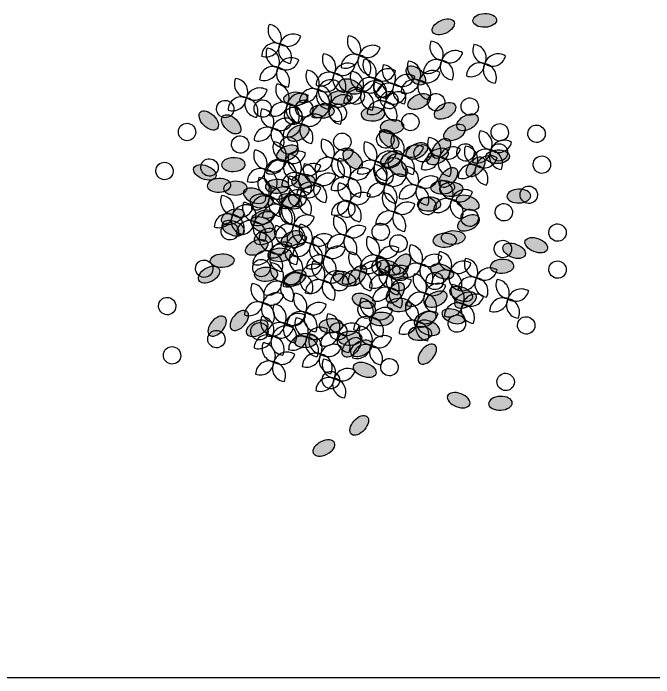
# Model space of a CAD drawing. Header units: millimetres. Extents: x 11966 to 133335, y 1756 to 88592.
# Drawn here: x 30390 to 40487, y 58675 to 69153 of the extents above; entities that cross this region are included whole.
import ezdxf

# ---------------------------------------------------------------- set-up
doc = ezdxf.new("R2010")
doc.units = ezdxf.units.MM
doc.layers.add('www.cad-blocks.net', color=7, linetype='Continuous')

# ---------------------------------------------------------------- blocks, each defined once
blk = doc.blocks.new('A$C77972600')
h = blk.add_hatch(color=10)
edge = h.paths.add_edge_path()
edge.add_ellipse((3.07, 5.828), major_axis=(-0.173, 0.07), ratio=0.578492, start_angle=0, end_angle=360)
edge = h.paths.add_edge_path()
edge.add_ellipse((4.099, 6.003), major_axis=(-0.132, 0.132), ratio=0.578492, start_angle=0, end_angle=360)
edge = h.paths.add_edge_path()
edge.add_ellipse((4.532, 6.768), major_axis=(-0.169, -0.08), ratio=0.578492, start_angle=0, end_angle=360)
edge = h.paths.add_edge_path()
edge.add_ellipse((5.185, 6.87), major_axis=(-0.187, -0.007), ratio=0.578492, start_angle=0, end_angle=360)
edge = h.paths.add_edge_path()
edge.add_ellipse((4.688, 3.446), major_axis=(-0.187, -0.007), ratio=0.578492, start_angle=0, end_angle=360)
edge = h.paths.add_edge_path()
edge.add_ellipse((4.522, 4.237), major_axis=(-0.187, -0.007), ratio=0.578492, start_angle=0, end_angle=360)
edge = h.paths.add_edge_path()
edge.add_ellipse((4.917, 3.995), major_axis=(-0.173, 0.07), ratio=0.578492, start_angle=0, end_angle=360)
edge = h.paths.add_edge_path()
edge.add_ellipse((3.676, 4.999), major_axis=(-0.132, 0.132), ratio=0.578492, start_angle=0, end_angle=360)
edge = h.paths.add_edge_path()
edge.add_ellipse((3.103, 4.678), major_axis=(-0.132, 0.132), ratio=0.578492, start_angle=0, end_angle=360)
edge = h.paths.add_edge_path()
edge.add_ellipse((3.813, 4.558), major_axis=(-0.132, 0.132), ratio=0.578492, start_angle=0, end_angle=360)
edge = h.paths.add_edge_path()
edge.add_ellipse((2.204, 5.633), major_axis=(-0.187, -0.007), ratio=0.578492, start_angle=0, end_angle=360)
edge = h.paths.add_edge_path()
edge.add_ellipse((2.907, 5.654), major_axis=(-0.187, -0.007), ratio=0.578492, start_angle=0, end_angle=360)
edge = h.paths.add_edge_path()
edge.add_ellipse((2.622, 5.434), major_axis=(-0.187, -0.007), ratio=0.578492, start_angle=0, end_angle=360)
edge = h.paths.add_edge_path()
edge.add_ellipse((2.12, 4.017), major_axis=(-0.173, 0.07), ratio=0.578492, start_angle=0, end_angle=360)
edge = h.paths.add_edge_path()
edge.add_ellipse((4.149, 5.591), major_axis=(-0.169, -0.08), ratio=0.578492, start_angle=0, end_angle=360)
edge = h.paths.add_edge_path()
edge.add_ellipse((1.957, 3.173), major_axis=(-0.187, -0.007), ratio=0.578492, start_angle=0, end_angle=360)
edge = h.paths.add_edge_path()
edge.add_ellipse((1.589, 3.291), major_axis=(-0.169, -0.08), ratio=0.578492, start_angle=0, end_angle=360)
edge = h.paths.add_edge_path()
edge.add_ellipse((1.045, 3.081), major_axis=(-0.187, -0.007), ratio=0.578492, start_angle=0, end_angle=360)
edge = h.paths.add_edge_path()
edge.add_ellipse((1.21, 3.774), major_axis=(-0.169, -0.08), ratio=0.578492, start_angle=0, end_angle=360)
edge = h.paths.add_edge_path()
edge.add_ellipse((1.672, 3.755), major_axis=(-0.169, -0.08), ratio=0.578492, start_angle=0, end_angle=360)
edge = h.paths.add_edge_path()
edge.add_ellipse((0.772, 4.473), major_axis=(-0.173, 0.07), ratio=0.578492, start_angle=0, end_angle=360)
edge = h.paths.add_edge_path()
edge.add_ellipse((0.833, 5.292), major_axis=(-0.132, 0.132), ratio=0.578492, start_angle=0, end_angle=360)
edge = h.paths.add_edge_path()
edge.add_ellipse((1.188, 5.231), major_axis=(-0.132, 0.132), ratio=0.578492, start_angle=0, end_angle=360)
edge = h.paths.add_edge_path()
edge.add_ellipse((5.388, 4.72), major_axis=(-0.187, -0.007), ratio=0.578492, start_angle=0, end_angle=360)
edge = h.paths.add_edge_path()
edge.add_ellipse((3.555, 2.162), major_axis=(-0.187, -0.007), ratio=0.578492, start_angle=0, end_angle=360)
edge = h.paths.add_edge_path()
edge.add_ellipse((3.84, 2.382), major_axis=(-0.187, -0.007), ratio=0.578492, start_angle=0, end_angle=360)
edge = h.paths.add_edge_path()
edge.add_ellipse((4.692, 2.204), major_axis=(-0.173, 0.07), ratio=0.578492, start_angle=0, end_angle=360)
edge = h.paths.add_edge_path()
edge.add_ellipse((4.514, 2.91), major_axis=(-0.173, 0.07), ratio=0.578492, start_angle=0, end_angle=360)
edge = h.paths.add_edge_path()
edge.add_ellipse((4.813, 2.558), major_axis=(-0.173, 0.07), ratio=0.578492, start_angle=0, end_angle=360)
edge = h.paths.add_edge_path()
edge.add_ellipse((3.788, 2.89), major_axis=(-0.173, 0.07), ratio=0.578492, start_angle=0, end_angle=360)
h = blk.add_hatch(color=10)
edge = h.paths.add_edge_path()
edge.add_ellipse((3.24, 1.699), major_axis=(-0.167, -0.084), ratio=0.578492, start_angle=0, end_angle=360, ccw=False)
edge = h.paths.add_edge_path()
edge.add_ellipse((4.28, 1.608), major_axis=(-0.121, -0.142), ratio=0.578492, start_angle=0, end_angle=360, ccw=False)
edge = h.paths.add_edge_path()
edge.add_ellipse((4.774, 0.881), major_axis=(-0.175, 0.066), ratio=0.578492, start_angle=0, end_angle=360, ccw=False)
edge = h.paths.add_edge_path()
edge.add_ellipse((5.433, 0.833), major_axis=(-0.187, -0.008), ratio=0.578492, start_angle=0, end_angle=360, ccw=False)
edge = h.paths.add_edge_path()
edge.add_ellipse((4.657, 4.205), major_axis=(-0.187, -0.008), ratio=0.578492, start_angle=0, end_angle=360, ccw=False)
edge = h.paths.add_edge_path()
edge.add_ellipse((4.556, 3.403), major_axis=(-0.187, -0.008), ratio=0.578492, start_angle=0, end_angle=360, ccw=False)
edge = h.paths.add_edge_path()
edge.add_ellipse((4.93, 3.677), major_axis=(-0.167, -0.084), ratio=0.578492, start_angle=0, end_angle=360, ccw=False)
edge = h.paths.add_edge_path()
edge.add_ellipse((3.776, 2.574), major_axis=(-0.121, -0.142), ratio=0.578492, start_angle=0, end_angle=360, ccw=False)
edge = h.paths.add_edge_path()
edge.add_ellipse((3.179, 2.847), major_axis=(-0.121, -0.142), ratio=0.578492, start_angle=0, end_angle=360, ccw=False)
edge = h.paths.add_edge_path()
edge.add_ellipse((3.876, 3.025), major_axis=(-0.121, -0.142), ratio=0.578492, start_angle=0, end_angle=360, ccw=False)
edge = h.paths.add_edge_path()
edge.add_ellipse((2.361, 1.822), major_axis=(-0.187, -0.008), ratio=0.578492, start_angle=0, end_angle=360, ccw=False)
edge = h.paths.add_edge_path()
edge.add_ellipse((3.063, 1.858), major_axis=(-0.187, -0.008), ratio=0.578492, start_angle=0, end_angle=360, ccw=False)
edge = h.paths.add_edge_path()
edge.add_ellipse((2.761, 2.054), major_axis=(-0.187, -0.008), ratio=0.578492, start_angle=0, end_angle=360, ccw=False)
edge = h.paths.add_edge_path()
edge.add_ellipse((2.144, 3.425), major_axis=(-0.167, -0.084), ratio=0.578492, start_angle=0, end_angle=360, ccw=False)
edge = h.paths.add_edge_path()
edge.add_ellipse((4.296, 2.022), major_axis=(-0.175, 0.066), ratio=0.578492, start_angle=0, end_angle=360, ccw=False)
edge = h.paths.add_edge_path()
edge.add_ellipse((1.913, 4.253), major_axis=(-0.187, -0.008), ratio=0.578492, start_angle=0, end_angle=360, ccw=False)
edge = h.paths.add_edge_path()
edge.add_ellipse((1.556, 4.105), major_axis=(-0.175, 0.066), ratio=0.578492, start_angle=0, end_angle=360, ccw=False)
edge = h.paths.add_edge_path()
edge.add_ellipse((0.996, 4.269), major_axis=(-0.187, -0.008), ratio=0.578492, start_angle=0, end_angle=360, ccw=False)
edge = h.paths.add_edge_path()
edge.add_ellipse((1.218, 3.593), major_axis=(-0.175, 0.066), ratio=0.578492, start_angle=0, end_angle=360, ccw=False)
edge = h.paths.add_edge_path()
edge.add_ellipse((1.676, 3.649), major_axis=(-0.175, 0.066), ratio=0.578492, start_angle=0, end_angle=360, ccw=False)
edge = h.paths.add_edge_path()
edge.add_ellipse((0.838, 2.86), major_axis=(-0.167, -0.084), ratio=0.578492, start_angle=0, end_angle=360, ccw=False)
edge = h.paths.add_edge_path()
edge.add_ellipse((0.966, 2.049), major_axis=(-0.121, -0.142), ratio=0.578492, start_angle=0, end_angle=360, ccw=False)
edge = h.paths.add_edge_path()
edge.add_ellipse((1.315, 2.138), major_axis=(-0.121, -0.142), ratio=0.578492, start_angle=0, end_angle=360, ccw=False)
edge = h.paths.add_edge_path()
edge.add_ellipse((5.459, 2.993), major_axis=(-0.187, -0.008), ratio=0.578492, start_angle=0, end_angle=360, ccw=False)
edge = h.paths.add_edge_path()
edge.add_ellipse((3.422, 5.392), major_axis=(-0.187, -0.008), ratio=0.578492, start_angle=0, end_angle=360, ccw=False)
edge = h.paths.add_edge_path()
edge.add_ellipse((3.725, 5.196), major_axis=(-0.187, -0.008), ratio=0.578492, start_angle=0, end_angle=360, ccw=False)
edge = h.paths.add_edge_path()
edge.add_ellipse((4.559, 5.443), major_axis=(-0.167, -0.084), ratio=0.578492, start_angle=0, end_angle=360, ccw=False)
edge = h.paths.add_edge_path()
edge.add_ellipse((4.439, 4.725), major_axis=(-0.167, -0.084), ratio=0.578492, start_angle=0, end_angle=360, ccw=False)
edge = h.paths.add_edge_path()
edge.add_ellipse((4.709, 5.101), major_axis=(-0.167, -0.084), ratio=0.578492, start_angle=0, end_angle=360, ccw=False)
edge = h.paths.add_edge_path()
edge.add_ellipse((3.714, 4.685), major_axis=(-0.167, -0.084), ratio=0.578492, start_angle=0, end_angle=360, ccw=False)
h = blk.add_hatch(color=10)
edge = h.paths.add_edge_path()
edge.add_ellipse((4.165, 1.933), major_axis=(0.187, 0.006), ratio=0.578492, start_angle=0, end_angle=360)
edge = h.paths.add_edge_path()
edge.add_ellipse((3.294, 1.359), major_axis=(0.174, -0.068), ratio=0.578492, start_angle=0, end_angle=360)
edge = h.paths.add_edge_path()
edge.add_ellipse((3.206, 0.484), major_axis=(0.122, 0.141), ratio=0.578492, start_angle=0, end_angle=360)
edge = h.paths.add_edge_path()
edge.add_ellipse((2.65, 0.127), major_axis=(0.168, 0.082), ratio=0.578492, start_angle=0, end_angle=360)
edge = h.paths.add_edge_path()
edge.add_ellipse((1.725, 3.461), major_axis=(0.168, 0.082), ratio=0.578492, start_angle=0, end_angle=360)
edge = h.paths.add_edge_path()
edge.add_ellipse((2.196, 2.805), major_axis=(0.168, 0.082), ratio=0.578492, start_angle=0, end_angle=360)
edge = h.paths.add_edge_path()
edge.add_ellipse((1.737, 2.867), major_axis=(0.187, 0.006), ratio=0.578492, start_angle=0, end_angle=360)
edge = h.paths.add_edge_path()
edge.add_ellipse((3.277, 2.448), major_axis=(0.174, -0.068), ratio=0.578492, start_angle=0, end_angle=360)
edge = h.paths.add_edge_path()
edge.add_ellipse((3.672, 2.972), major_axis=(0.174, -0.068), ratio=0.578492, start_angle=0, end_angle=360)
edge = h.paths.add_edge_path()
edge.add_ellipse((2.974, 2.796), major_axis=(0.174, -0.068), ratio=0.578492, start_angle=0, end_angle=360)
edge = h.paths.add_edge_path()
edge.add_ellipse((4.88, 2.46), major_axis=(0.168, 0.082), ratio=0.578492, start_angle=0, end_angle=360)
edge = h.paths.add_edge_path()
edge.add_ellipse((4.245, 2.158), major_axis=(0.168, 0.082), ratio=0.578492, start_angle=0, end_angle=360)
edge = h.paths.add_edge_path()
edge.add_ellipse((4.418, 2.474), major_axis=(0.168, 0.082), ratio=0.578492, start_angle=0, end_angle=360)
edge = h.paths.add_edge_path()
edge.add_ellipse((4.307, 3.973), major_axis=(0.187, 0.006), ratio=0.578492, start_angle=0, end_angle=360)
edge = h.paths.add_edge_path()
edge.add_ellipse((3.083, 1.715), major_axis=(0.122, 0.141), ratio=0.578492, start_angle=0, end_angle=360)
edge = h.paths.add_edge_path()
edge.add_ellipse((4.115, 4.811), major_axis=(0.168, 0.082), ratio=0.578492, start_angle=0, end_angle=360)
edge = h.paths.add_edge_path()
edge.add_ellipse((4.5, 4.852), major_axis=(0.122, 0.141), ratio=0.578492, start_angle=0, end_angle=360)
edge = h.paths.add_edge_path()
edge.add_ellipse((4.913, 5.263), major_axis=(0.168, 0.082), ratio=0.578492, start_angle=0, end_angle=360)
edge = h.paths.add_edge_path()
edge.add_ellipse((5.041, 4.562), major_axis=(0.122, 0.141), ratio=0.578492, start_angle=0, end_angle=360)
edge = h.paths.add_edge_path()
edge.add_ellipse((4.61, 4.393), major_axis=(0.122, 0.141), ratio=0.578492, start_angle=0, end_angle=360)
edge = h.paths.add_edge_path()
edge.add_ellipse((5.723, 4.099), major_axis=(0.187, 0.006), ratio=0.578492, start_angle=0, end_angle=360)
edge = h.paths.add_edge_path()
edge.add_ellipse((5.998, 3.325), major_axis=(0.174, -0.068), ratio=0.578492, start_angle=0, end_angle=360)
edge = h.paths.add_edge_path()
edge.add_ellipse((5.649, 3.237), major_axis=(0.174, -0.068), ratio=0.578492, start_angle=0, end_angle=360)
edge = h.paths.add_edge_path()
edge.add_ellipse((1.598, 2.014), major_axis=(0.168, 0.082), ratio=0.578492, start_angle=0, end_angle=360)
edge = h.paths.add_edge_path()
edge.add_ellipse((2.245, 5.093), major_axis=(0.168, 0.082), ratio=0.578492, start_angle=0, end_angle=360)
edge = h.paths.add_edge_path()
edge.add_ellipse((2.073, 4.777), major_axis=(0.168, 0.082), ratio=0.578492, start_angle=0, end_angle=360)
edge = h.paths.add_edge_path()
edge.add_ellipse((1.222, 4.597), major_axis=(0.187, 0.006), ratio=0.578492, start_angle=0, end_angle=360)
edge = h.paths.add_edge_path()
edge.add_ellipse((1.669, 4.023), major_axis=(0.187, 0.006), ratio=0.578492, start_angle=0, end_angle=360)
edge = h.paths.add_edge_path()
edge.add_ellipse((1.253, 4.224), major_axis=(0.187, 0.006), ratio=0.578492, start_angle=0, end_angle=360)
edge = h.paths.add_edge_path()
edge.add_ellipse((2.326, 4.333), major_axis=(0.187, 0.006), ratio=0.578492, start_angle=0, end_angle=360)
at = {"color": 62}
for centre, radius, start, end in [((1.987, 6.716), 0.219, 156.8071, 262.1441), ((1.768, 6.593), 0.211, 333.8874, 85.0638), ((1.879, 6.304), 0.211, 68.147, 179.3234), ((1.739, 6.514), 0.219, 251.0667, 356.4037), ((2.143, 6.402), 0.211, 152.1384, 263.3149), ((1.921, 6.284), 0.219, 335.0581, 80.3951), ((1.956, 6.344), 0.219, 156.8071, 262.1441), ((1.737, 6.22), 0.211, 333.8874, 85.0638), ((2.844, 6.257), 0.219, 156.8071, 262.1441), ((2.625, 6.133), 0.211, 333.8874, 85.0638), ((2.135, 6.063), 0.219, 57.5868, 162.9238), ((2.048, 6.299), 0.211, 234.6671, 345.8435), ((4.184, 6.142), 0.219, 156.8071, 262.1441), ((1.847, 5.932), 0.211, 68.147, 179.3234), ((1.708, 6.141), 0.219, 251.0667, 356.4037), ((2.112, 6.029), 0.211, 152.1384, 263.3149), ((1.889, 5.912), 0.219, 335.0581, 80.3951), ((2.584, 5.996), 0.219, 156.8071, 262.1441), ((2.365, 5.873), 0.211, 333.8874, 85.0638), ((3.663, 5.889), 0.219, 57.5868, 162.9238), ((2.736, 5.845), 0.211, 68.147, 179.3234), ((2.597, 6.054), 0.219, 251.0667, 356.4037), ((3.001, 5.942), 0.211, 152.1384, 263.3149), ((2.778, 5.825), 0.219, 335.0581, 80.3951), ((3.282, 5.979), 0.219, 156.8071, 262.1441), ((3.063, 5.856), 0.211, 333.8874, 85.0638), ((3.576, 6.125), 0.211, 234.6671, 345.8435), ((3.966, 5.8), 0.219, 57.5868, 162.9238), ((3.879, 6.036), 0.211, 234.6671, 345.8435), ((1.457, 5.866), 0.219, 156.8071, 262.1441), ((1.238, 5.743), 0.211, 333.8874, 85.0638), ((2.763, 5.716), 0.219, 57.5868, 162.9238), ((2.676, 5.952), 0.211, 234.6671, 345.8435), ((3.375, 5.758), 0.211, 68.147, 179.3234), ((3.236, 5.967), 0.219, 251.0667, 356.4037), ((3.461, 5.699), 0.219, 57.5868, 162.9238), ((3.374, 5.935), 0.211, 234.6671, 345.8435), ((3.64, 5.855), 0.211, 152.1384, 263.3149), ((3.65, 5.806), 0.219, 156.8071, 262.1441), ((3.431, 5.682), 0.211, 333.8874, 85.0638), ((3.417, 5.738), 0.219, 335.0581, 80.3951), ((3.679, 5.669), 0.211, 68.147, 179.3234), ((4.076, 5.73), 0.211, 68.147, 179.3234), ((1.636, 5.586), 0.219, 57.5868, 162.9238), ((1.549, 5.822), 0.211, 234.6671, 345.8435), ((2.108, 5.78), 0.219, 156.8071, 262.1441), ((1.889, 5.656), 0.211, 333.8874, 85.0638), ((2.476, 5.584), 0.211, 68.147, 179.3234), ((2.779, 5.758), 0.219, 156.8071, 262.1441), ((2.56, 5.634), 0.211, 333.8874, 85.0638), ((3.539, 5.878), 0.219, 251.0667, 356.4037), ((3.944, 5.766), 0.211, 152.1384, 263.3149), ((3.721, 5.649), 0.219, 335.0581, 80.3951), ((1.349, 5.454), 0.211, 68.147, 179.3234), ((1.209, 5.664), 0.219, 251.0667, 356.4037), ((1.614, 5.551), 0.211, 152.1384, 263.3149), ((1.391, 5.434), 0.219, 335.0581, 80.3951), ((1.761, 4.977), 0.211, 68.147, 179.3234), ((1.621, 5.186), 0.219, 251.0667, 356.4037), ((2.064, 4.869), 0.219, 156.8071, 262.1441), ((4.504, 4.936), 0.219, 156.8071, 262.1441), ((4.285, 4.813), 0.211, 333.8874, 85.0638), ((1.761, 4.738), 0.219, 156.8071, 262.1441), ((1.542, 4.615), 0.211, 333.8874, 85.0638), ((4.683, 4.656), 0.219, 57.5868, 162.9238), ((4.596, 4.892), 0.211, 234.6671, 345.8435), ((4.396, 4.524), 0.211, 68.147, 179.3234), ((4.256, 4.734), 0.219, 251.0667, 356.4037), ((4.66, 4.621), 0.211, 152.1384, 263.3149), ((4.438, 4.504), 0.219, 335.0581, 80.3951), ((1.94, 4.458), 0.219, 57.5868, 162.9238), ((1.853, 4.694), 0.211, 234.6671, 345.8435), ((1.956, 4.457), 0.211, 68.147, 179.3234), ((1.816, 4.666), 0.219, 251.0667, 356.4037), ((2.22, 4.554), 0.211, 152.1384, 263.3149), ((1.998, 4.437), 0.219, 335.0581, 80.3951), ((2.482, 4.393), 0.219, 57.5868, 162.9238), ((2.715, 4.5), 0.211, 68.147, 179.3234), ((2.575, 4.709), 0.219, 251.0667, 356.4037), ((2.979, 4.597), 0.211, 152.1384, 263.3149), ((3.083, 4.608), 0.219, 156.8071, 262.1441), ((1.652, 4.326), 0.211, 68.147, 179.3234), ((1.513, 4.536), 0.219, 251.0667, 356.4037), ((1.917, 4.423), 0.211, 152.1384, 263.3149), ((1.694, 4.306), 0.219, 335.0581, 80.3951), ((2.395, 4.629), 0.211, 234.6671, 345.8435), ((2.541, 4.522), 0.219, 156.8071, 262.1441), ((2.322, 4.398), 0.211, 333.8874, 85.0638), ((4.153, 4.479), 0.219, 156.8071, 262.1441), ((3.934, 4.355), 0.211, 333.8874, 85.0638), ((2.194, 4.261), 0.211, 68.147, 179.3234), ((2.055, 4.471), 0.219, 251.0667, 356.4037), ((2.303, 4.326), 0.219, 156.8071, 262.1441), ((2.084, 4.203), 0.211, 333.8874, 85.0638), ((2.459, 4.358), 0.211, 152.1384, 263.3149), ((2.236, 4.241), 0.219, 335.0581, 80.3951), ((2.72, 4.241), 0.219, 57.5868, 162.9238), ((2.633, 4.477), 0.211, 234.6671, 345.8435), ((2.975, 4.196), 0.211, 68.147, 179.3234), ((3.829, 4.228), 0.219, 57.5868, 162.9238), ((3.742, 4.464), 0.211, 234.6671, 345.8435), ((4.332, 4.198), 0.219, 57.5868, 162.9238), ((1.826, 4.305), 0.219, 156.8071, 262.1441), ((1.607, 4.181), 0.211, 333.8874, 85.0638), ((2.433, 4.11), 0.211, 68.147, 179.3234), ((2.293, 4.319), 0.219, 251.0667, 356.4037), ((2.697, 4.207), 0.211, 152.1384, 263.3149), ((2.475, 4.09), 0.219, 335.0581, 80.3951), ((2.835, 4.405), 0.219, 251.0667, 356.4037), ((3.086, 4.219), 0.219, 156.8071, 262.1441), ((2.867, 4.095), 0.211, 333.8874, 85.0638), ((3.239, 4.293), 0.211, 152.1384, 263.3149), ((1.999, 4.174), 0.219, 156.8071, 262.1441), ((2.005, 4.024), 0.219, 57.5868, 162.9238), ((1.918, 4.26), 0.211, 234.6671, 345.8435), ((1.78, 4.051), 0.211, 333.8874, 85.0638), ((2.482, 4.046), 0.219, 57.5868, 162.9238), ((2.395, 4.282), 0.211, 234.6671, 345.8435), ((1.24, 4.023), 0.219, 156.8071, 262.1441), ((1.021, 3.899), 0.211, 333.8874, 85.0638), ((1.717, 3.893), 0.211, 68.147, 179.3234), ((1.578, 4.102), 0.219, 251.0667, 356.4037), ((1.982, 3.99), 0.211, 152.1384, 263.3149), ((1.759, 3.873), 0.219, 335.0581, 80.3951), ((2.178, 3.894), 0.219, 57.5868, 162.9238), ((2.194, 3.914), 0.211, 68.147, 179.3234), ((2.055, 4.124), 0.219, 251.0667, 356.4037), ((2.459, 4.011), 0.211, 152.1384, 263.3149), ((2.236, 3.894), 0.219, 335.0581, 80.3951), ((1.587, 3.914), 0.219, 156.8071, 262.1441), ((1.368, 3.79), 0.211, 333.8874, 85.0638), ((2.091, 4.13), 0.211, 234.6671, 345.8435), ((2.978, 3.807), 0.211, 68.147, 179.3234), ((3.242, 3.904), 0.211, 152.1384, 263.3149), ((1.419, 3.742), 0.219, 57.5868, 162.9238), ((1.332, 3.978), 0.211, 234.6671, 345.8435), ((1.891, 3.762), 0.211, 68.147, 179.3234), ((1.751, 3.972), 0.219, 251.0667, 356.4037), ((2.155, 3.86), 0.211, 152.1384, 263.3149), ((1.933, 3.742), 0.219, 335.0581, 80.3951), ((2.201, 3.864), 0.219, 156.8071, 262.1441), ((1.982, 3.74), 0.211, 333.8874, 85.0638), ((1.132, 3.611), 0.211, 68.147, 179.3234), ((0.992, 3.82), 0.219, 251.0667, 356.4037), ((1.397, 3.708), 0.211, 152.1384, 263.3149), ((1.174, 3.591), 0.219, 335.0581, 80.3951), ((1.766, 3.634), 0.219, 57.5868, 162.9238), ((1.679, 3.87), 0.211, 234.6671, 345.8435), ((2.38, 3.583), 0.219, 57.5868, 162.9238), ((1.479, 3.502), 0.211, 68.147, 179.3234), ((1.339, 3.711), 0.219, 251.0667, 356.4037), ((1.744, 3.599), 0.211, 152.1384, 263.3149), ((1.521, 3.482), 0.219, 335.0581, 80.3951), ((2.293, 3.819), 0.211, 234.6671, 345.8435), ((2.086, 3.545), 0.219, 156.8071, 262.1441), ((2.093, 3.452), 0.211, 68.147, 179.3234), ((1.867, 3.422), 0.211, 333.8874, 85.0638), ((1.978, 3.133), 0.211, 68.147, 179.3234), ((1.838, 3.343), 0.219, 251.0667, 356.4037), ((4.214, 3.243), 0.219, 156.8071, 262.1441), ((3.995, 3.119), 0.211, 333.8874, 85.0638), ((1.739, 3.025), 0.211, 68.147, 179.3234), ((4.393, 2.962), 0.219, 57.5868, 162.9238), ((4.306, 3.198), 0.211, 234.6671, 345.8435), ((4.672, 3.136), 0.219, 156.8071, 262.1441), ((4.453, 3.012), 0.211, 333.8874, 85.0638), ((4.106, 2.831), 0.211, 68.147, 179.3234), ((4.851, 2.855), 0.219, 57.5868, 162.9238), ((4.764, 3.091), 0.211, 234.6671, 345.8435), ((5.083, 3.029), 0.219, 156.8071, 262.1441), ((4.864, 2.905), 0.211, 333.8874, 85.0638), ((3.865, 2.787), 0.219, 57.5868, 162.9238), ((3.778, 3.023), 0.211, 234.6671, 345.8435), ((3.966, 3.04), 0.219, 251.0667, 356.4037), ((4.371, 2.928), 0.211, 152.1384, 263.3149), ((4.148, 2.811), 0.219, 335.0581, 80.3951), ((4.564, 2.724), 0.211, 68.147, 179.3234), ((5.263, 2.748), 0.219, 57.5868, 162.9238), ((3.842, 2.752), 0.211, 152.1384, 263.3149), ((3.619, 2.635), 0.219, 335.0581, 80.3951), ((4.275, 2.785), 0.219, 156.8071, 262.1441), ((4.056, 2.661), 0.211, 333.8874, 85.0638), ((4.424, 2.933), 0.219, 251.0667, 356.4037), ((4.828, 2.821), 0.211, 152.1384, 263.3149), ((4.605, 2.704), 0.219, 335.0581, 80.3951), ((5.175, 2.984), 0.211, 234.6671, 345.8435), ((3.912, 2.585), 0.219, 57.5868, 162.9238), ((3.825, 2.821), 0.211, 234.6671, 345.8435), ((4.975, 2.617), 0.211, 68.147, 179.3234), ((4.836, 2.826), 0.219, 251.0667, 356.4037), ((5.24, 2.714), 0.211, 152.1384, 263.3149), ((5.017, 2.597), 0.219, 335.0581, 80.3951), ((5.581, 2.696), 0.219, 156.8071, 262.1441), ((3.485, 2.662), 0.219, 251.0667, 356.4037), ((3.89, 2.55), 0.211, 152.1384, 263.3149), ((3.667, 2.433), 0.219, 335.0581, 80.3951), ((4.454, 2.504), 0.219, 57.5868, 162.9238), ((4.367, 2.74), 0.211, 234.6671, 345.8435), ((4.87, 2.617), 0.219, 156.8071, 262.1441), ((4.651, 2.493), 0.211, 333.8874, 85.0638), ((4.167, 2.373), 0.211, 68.147, 179.3234), ((4.027, 2.582), 0.219, 251.0667, 356.4037), ((4.432, 2.47), 0.211, 152.1384, 263.3149), ((4.209, 2.353), 0.219, 335.0581, 80.3951), ((5.049, 2.336), 0.219, 57.5868, 162.9238), ((4.962, 2.572), 0.211, 234.6671, 345.8435), ((3.437, 2.403), 0.219, 156.8071, 262.1441), ((3.218, 2.28), 0.211, 333.8874, 85.0638), ((4.153, 2.342), 0.219, 156.8071, 262.1441), ((3.934, 2.219), 0.211, 333.8874, 85.0638), ((3.616, 2.123), 0.219, 57.5868, 162.9238)]:
    blk.add_arc(centre, radius, start, end, dxfattribs=at)
at = {"color": 64}
for centre, radius, start, end in [((2.166, 6.436), 0.219, 57.5868, 162.9238), ((2.079, 6.672), 0.211, 234.6671, 345.8435), ((3.238, 6.539), 0.219, 156.8071, 262.1441), ((3.019, 6.415), 0.211, 333.8874, 85.0638), ((4.538, 6.455), 0.219, 156.8071, 262.1441), ((4.319, 6.332), 0.211, 333.8874, 85.0638), ((3.417, 6.258), 0.219, 57.5868, 162.9238), ((3.33, 6.494), 0.211, 234.6671, 345.8435), ((3.13, 6.127), 0.211, 68.147, 179.3234), ((2.99, 6.336), 0.219, 251.0667, 356.4037), ((3.395, 6.224), 0.211, 152.1384, 263.3149), ((3.172, 6.107), 0.219, 335.0581, 80.3951), ((3.024, 5.976), 0.219, 57.5868, 162.9238), ((3.484, 6.17), 0.219, 156.8071, 262.1441), ((3.265, 6.046), 0.211, 333.8874, 85.0638), ((2.936, 6.212), 0.211, 234.6671, 345.8435), ((3.787, 6.081), 0.219, 156.8071, 262.1441), ((3.568, 5.957), 0.211, 333.8874, 85.0638), ((2.264, 5.465), 0.211, 152.1384, 263.3149), ((2.041, 5.348), 0.219, 335.0581, 80.3951), ((2.671, 5.346), 0.211, 68.147, 179.3234), ((2.324, 5.454), 0.219, 156.8071, 262.1441), ((2.105, 5.33), 0.211, 333.8874, 85.0638), ((2.531, 5.555), 0.219, 251.0667, 356.4037), ((2.936, 5.443), 0.211, 152.1384, 263.3149), ((2.713, 5.326), 0.219, 335.0581, 80.3951), ((2.503, 5.174), 0.219, 57.5868, 162.9238), ((2.416, 5.41), 0.211, 234.6671, 345.8435), ((2.048, 5.108), 0.219, 57.5868, 162.9238), ((1.961, 5.344), 0.211, 234.6671, 345.8435), ((2.216, 5.042), 0.211, 68.147, 179.3234), ((2.025, 5.074), 0.211, 152.1384, 263.3149), ((1.803, 4.957), 0.219, 335.0581, 80.3951), ((2.076, 5.251), 0.219, 251.0667, 356.4037), ((2.481, 5.139), 0.211, 152.1384, 263.3149), ((2.258, 5.022), 0.219, 335.0581, 80.3951), ((3.925, 4.967), 0.219, 156.8071, 262.1441), ((3.706, 4.843), 0.211, 333.8874, 85.0638), ((1.845, 4.745), 0.211, 333.8874, 85.0638), ((2.823, 4.912), 0.219, 156.8071, 262.1441), ((2.604, 4.788), 0.211, 333.8874, 85.0638), ((3.495, 4.869), 0.219, 156.8071, 262.1441), ((3.276, 4.745), 0.211, 333.8874, 85.0638), ((3.002, 4.631), 0.219, 57.5868, 162.9238), ((4.104, 4.686), 0.219, 57.5868, 162.9238), ((4.017, 4.922), 0.211, 234.6671, 345.8435), ((2.243, 4.588), 0.219, 57.5868, 162.9238), ((2.156, 4.824), 0.211, 234.6671, 345.8435), ((2.303, 4.673), 0.219, 156.8071, 262.1441), ((2.084, 4.55), 0.211, 333.8874, 85.0638), ((2.915, 4.867), 0.211, 234.6671, 345.8435), ((3.674, 4.588), 0.219, 57.5868, 162.9238), ((3.587, 4.824), 0.211, 234.6671, 345.8435), ((3.816, 4.555), 0.211, 68.147, 179.3234), ((3.677, 4.764), 0.219, 251.0667, 356.4037), ((4.081, 4.652), 0.211, 152.1384, 263.3149), ((3.858, 4.535), 0.219, 335.0581, 80.3951), ((2.756, 4.48), 0.219, 335.0581, 80.3951), ((2.864, 4.484), 0.211, 333.8874, 85.0638), ((3.387, 4.457), 0.211, 68.147, 179.3234), ((3.247, 4.666), 0.219, 251.0667, 356.4037), ((3.651, 4.554), 0.211, 152.1384, 263.3149), ((3.428, 4.437), 0.219, 335.0581, 80.3951), ((2.838, 4.016), 0.219, 251.0667, 356.4037), ((3.018, 3.697), 0.219, 156.8071, 262.1441), ((2.799, 3.573), 0.211, 333.8874, 85.0638), ((3.721, 3.635), 0.219, 335.0581, 80.3951), ((1.953, 3.661), 0.219, 251.0667, 356.4037), ((2.357, 3.549), 0.211, 152.1384, 263.3149), ((2.135, 3.432), 0.219, 335.0581, 80.3951), ((2.476, 3.567), 0.219, 156.8071, 262.1441), ((2.257, 3.443), 0.211, 333.8874, 85.0638), ((3.197, 3.417), 0.219, 57.5868, 162.9238), ((3.11, 3.653), 0.211, 234.6671, 345.8435), ((1.847, 3.437), 0.219, 156.8071, 262.1441), ((2.265, 3.265), 0.219, 57.5868, 162.9238), ((2.655, 3.286), 0.219, 57.5868, 162.9238), ((2.568, 3.522), 0.211, 234.6671, 345.8435), ((2.693, 3.372), 0.219, 156.8071, 262.1441), ((2.474, 3.248), 0.211, 333.8874, 85.0638), ((2.91, 3.285), 0.211, 68.147, 179.3234), ((2.77, 3.494), 0.219, 251.0667, 356.4037), ((3.174, 3.382), 0.211, 152.1384, 263.3149), ((2.952, 3.265), 0.219, 335.0581, 80.3951), ((3.538, 3.372), 0.219, 156.8071, 262.1441), ((3.319, 3.248), 0.211, 333.8874, 85.0638), ((2.026, 3.156), 0.219, 57.5868, 162.9238), ((2.178, 3.501), 0.211, 234.6671, 345.8435), ((2.368, 3.155), 0.211, 68.147, 179.3234), ((1.939, 3.392), 0.211, 234.6671, 345.8435), ((2.242, 3.231), 0.211, 152.1384, 263.3149), ((2.019, 3.113), 0.219, 335.0581, 80.3951), ((2.228, 3.364), 0.219, 251.0667, 356.4037), ((2.632, 3.252), 0.211, 152.1384, 263.3149), ((2.41, 3.135), 0.219, 335.0581, 80.3951), ((2.872, 3.091), 0.219, 57.5868, 162.9238), ((2.785, 3.327), 0.211, 234.6671, 345.8435), ((3.717, 3.091), 0.219, 57.5868, 162.9238), ((3.63, 3.327), 0.211, 234.6671, 345.8435), ((2.004, 3.122), 0.211, 152.1384, 263.3149), ((1.781, 3.005), 0.219, 335.0581, 80.3951), ((2.324, 3.09), 0.219, 156.8071, 262.1441), ((2.105, 2.966), 0.211, 333.8874, 85.0638), ((2.584, 2.96), 0.211, 68.147, 179.3234), ((2.445, 3.169), 0.219, 251.0667, 356.4037), ((2.849, 3.057), 0.211, 152.1384, 263.3149), ((2.626, 2.94), 0.219, 335.0581, 80.3951), ((3.256, 3.133), 0.219, 156.8071, 262.1441), ((3.037, 3.01), 0.211, 333.8874, 85.0638), ((3.43, 2.96), 0.211, 68.147, 179.3234), ((3.29, 3.169), 0.219, 251.0667, 356.4037), ((3.686, 3.067), 0.219, 156.8071, 262.1441), ((3.694, 3.057), 0.211, 152.1384, 263.3149), ((3.467, 2.944), 0.211, 333.8874, 85.0638), ((3.472, 2.94), 0.219, 335.0581, 80.3951), ((2.021, 2.96), 0.219, 156.8071, 262.1441), ((1.802, 2.836), 0.211, 333.8874, 85.0638), ((2.674, 2.983), 0.219, 156.8071, 262.1441), ((2.455, 2.859), 0.211, 333.8874, 85.0638), ((3.435, 2.853), 0.219, 57.5868, 162.9238), ((2.503, 2.809), 0.219, 57.5868, 162.9238), ((3.348, 3.089), 0.211, 234.6671, 345.8435), ((3.733, 2.865), 0.219, 156.8071, 262.1441), ((3.514, 2.741), 0.211, 333.8874, 85.0638), ((2.2, 2.679), 0.219, 57.5868, 162.9238), ((2.113, 2.915), 0.211, 234.6671, 345.8435), ((2.216, 2.678), 0.211, 68.147, 179.3234), ((2.076, 2.887), 0.219, 251.0667, 356.4037), ((2.853, 2.703), 0.219, 57.5868, 162.9238), ((2.766, 2.939), 0.211, 234.6671, 345.8435), ((3.148, 2.721), 0.211, 68.147, 179.3234), ((3.008, 2.931), 0.219, 251.0667, 356.4037), ((3.413, 2.818), 0.211, 152.1384, 263.3149), ((3.19, 2.701), 0.219, 335.0581, 80.3951), ((3.577, 2.655), 0.211, 68.147, 179.3234), ((3.438, 2.865), 0.219, 251.0667, 356.4037), ((1.913, 2.548), 0.211, 68.147, 179.3234), ((1.773, 2.757), 0.219, 251.0667, 356.4037), ((2.177, 2.645), 0.211, 152.1384, 263.3149), ((1.954, 2.528), 0.219, 335.0581, 80.3951), ((2.831, 2.668), 0.211, 152.1384, 263.3149), ((2.608, 2.551), 0.219, 335.0581, 80.3951), ((3.625, 2.453), 0.211, 68.147, 179.3234), ((1.896, 2.354), 0.219, 57.5868, 162.9238), ((1.809, 2.59), 0.211, 234.6671, 345.8435), ((1.874, 2.32), 0.211, 152.1384, 263.3149), ((1.651, 2.202), 0.219, 335.0581, 80.3951), ((1.869, 2.114), 0.219, 156.8071, 262.1441), ((1.65, 1.99), 0.211, 333.8874, 85.0638)]:
    blk.add_arc(centre, radius, start, end, dxfattribs=at)
at = {"color": 60}
for centre, radius, start, end in [((4.717, 6.175), 0.219, 57.5868, 162.9238), ((5.216, 6.403), 0.219, 156.8071, 262.1441), ((4.997, 6.28), 0.211, 333.8874, 85.0638), ((4.63, 6.411), 0.211, 234.6671, 345.8435), ((5.395, 6.123), 0.219, 57.5868, 162.9238), ((5.308, 6.359), 0.211, 234.6671, 345.8435), ((3.965, 6.018), 0.211, 333.8874, 85.0638), ((4.43, 6.044), 0.211, 68.147, 179.3234), ((4.29, 6.253), 0.219, 251.0667, 356.4037), ((4.694, 6.141), 0.211, 152.1384, 263.3149), ((4.472, 6.024), 0.219, 335.0581, 80.3951), ((5.108, 5.991), 0.211, 68.147, 179.3234), ((4.968, 6.201), 0.219, 251.0667, 356.4037), ((5.373, 6.088), 0.211, 152.1384, 263.3149), ((5.15, 5.971), 0.219, 335.0581, 80.3951), ((4.363, 5.861), 0.219, 57.5868, 162.9238), ((4.276, 6.097), 0.211, 234.6671, 345.8435), ((3.936, 5.939), 0.219, 251.0667, 356.4037), ((4.34, 5.827), 0.211, 152.1384, 263.3149), ((4.117, 5.71), 0.219, 335.0581, 80.3951), ((2.336, 5.794), 0.219, 251.0667, 356.4037), ((2.741, 5.682), 0.211, 152.1384, 263.3149), ((2.518, 5.565), 0.219, 335.0581, 80.3951), ((3.174, 5.568), 0.211, 68.147, 179.3234), ((3.034, 5.777), 0.219, 251.0667, 356.4037), ((3.438, 5.665), 0.211, 152.1384, 263.3149), ((3.215, 5.548), 0.219, 335.0581, 80.3951), ((2.287, 5.499), 0.219, 57.5868, 162.9238), ((2.199, 5.735), 0.211, 234.6671, 345.8435), ((2.958, 5.477), 0.219, 57.5868, 162.9238), ((2.871, 5.713), 0.211, 234.6671, 345.8435), ((3.829, 5.525), 0.219, 57.5868, 162.9238), ((3.742, 5.761), 0.211, 234.6671, 345.8435), ((1.999, 5.368), 0.211, 68.147, 179.3234), ((1.86, 5.577), 0.219, 251.0667, 356.4037), ((3.542, 5.394), 0.211, 68.147, 179.3234), ((3.402, 5.603), 0.219, 251.0667, 356.4037), ((3.806, 5.491), 0.211, 152.1384, 263.3149), ((3.584, 5.374), 0.219, 335.0581, 80.3951), ((1.869, 5.389), 0.219, 156.8071, 262.1441), ((1.65, 5.265), 0.211, 333.8874, 85.0638), ((5.312, 5.043), 0.219, 156.8071, 262.1441), ((5.093, 4.919), 0.211, 333.8874, 85.0638), ((5.491, 4.762), 0.219, 57.5868, 162.9238), ((5.404, 4.998), 0.211, 234.6671, 345.8435), ((5.083, 4.799), 0.219, 156.8071, 262.1441), ((4.864, 4.675), 0.211, 333.8874, 85.0638), ((5.204, 4.631), 0.211, 68.147, 179.3234), ((5.064, 4.84), 0.219, 251.0667, 356.4037), ((5.469, 4.728), 0.211, 152.1384, 263.3149), ((5.246, 4.611), 0.219, 335.0581, 80.3951), ((5.263, 4.518), 0.219, 57.5868, 162.9238), ((5.175, 4.754), 0.211, 234.6671, 345.8435), ((3.262, 4.328), 0.219, 57.5868, 162.9238), ((3.175, 4.564), 0.211, 234.6671, 345.8435), ((3.65, 4.509), 0.219, 156.8071, 262.1441), ((3.431, 4.385), 0.211, 333.8874, 85.0638), ((4.975, 4.387), 0.211, 68.147, 179.3234), ((4.836, 4.596), 0.219, 251.0667, 356.4037), ((5.24, 4.484), 0.211, 152.1384, 263.3149), ((5.017, 4.367), 0.219, 335.0581, 80.3951), ((3.017, 4.176), 0.219, 335.0581, 80.3951), ((3.542, 4.097), 0.211, 68.147, 179.3234), ((4.245, 4.434), 0.211, 234.6671, 345.8435), ((4.695, 4.263), 0.219, 156.8071, 262.1441), ((4.476, 4.139), 0.211, 333.8874, 85.0638), ((3.402, 4.306), 0.219, 251.0667, 356.4037), ((3.806, 4.194), 0.211, 152.1384, 263.3149), ((3.584, 4.077), 0.219, 335.0581, 80.3951), ((4.045, 4.067), 0.211, 68.147, 179.3234), ((3.905, 4.276), 0.219, 251.0667, 356.4037), ((4.31, 4.164), 0.211, 152.1384, 263.3149), ((4.087, 4.047), 0.219, 335.0581, 80.3951), ((4.874, 3.982), 0.219, 57.5868, 162.9238), ((3.265, 3.939), 0.219, 57.5868, 162.9238), ((3.178, 4.175), 0.211, 234.6671, 345.8435), ((3.787, 4.067), 0.219, 156.8071, 262.1441), ((3.568, 3.943), 0.211, 333.8874, 85.0638), ((4.786, 4.218), 0.211, 234.6671, 345.8435), ((3.02, 3.787), 0.219, 335.0581, 80.3951), ((3.966, 3.786), 0.219, 57.5868, 162.9238), ((4.586, 3.851), 0.211, 68.147, 179.3234), ((4.447, 4.06), 0.219, 251.0667, 356.4037), ((4.851, 3.948), 0.211, 152.1384, 263.3149), ((4.628, 3.831), 0.219, 335.0581, 80.3951), ((3.879, 4.022), 0.211, 234.6671, 345.8435), ((3.679, 3.655), 0.211, 68.147, 179.3234), ((3.539, 3.864), 0.219, 251.0667, 356.4037), ((3.944, 3.752), 0.211, 152.1384, 263.3149), ((1.628, 3.313), 0.211, 333.8874, 85.0638), ((1.599, 3.234), 0.219, 251.0667, 356.4037), ((2.416, 3.045), 0.211, 234.6671, 345.8435), ((2.481, 2.775), 0.211, 152.1384, 263.3149), ((2.258, 2.658), 0.219, 335.0581, 80.3951), ((2.566, 2.571), 0.211, 68.147, 179.3234), ((2.426, 2.78), 0.219, 251.0667, 356.4037), ((5.362, 2.573), 0.211, 333.8874, 85.0638), ((1.717, 2.634), 0.219, 156.8071, 262.1441), ((1.498, 2.511), 0.211, 333.8874, 85.0638), ((5.761, 2.416), 0.219, 57.5868, 162.9238), ((2.389, 2.483), 0.219, 156.8071, 262.1441), ((2.17, 2.359), 0.211, 333.8874, 85.0638), ((5.673, 2.652), 0.211, 234.6671, 345.8435), ((1.609, 2.222), 0.211, 68.147, 179.3234), ((1.469, 2.432), 0.219, 251.0667, 356.4037), ((2.568, 2.202), 0.219, 57.5868, 162.9238), ((4.762, 2.205), 0.211, 68.147, 179.3234), ((5.473, 2.284), 0.211, 68.147, 179.3234), ((5.334, 2.494), 0.219, 251.0667, 356.4037), ((5.738, 2.382), 0.211, 152.1384, 263.3149), ((5.515, 2.265), 0.219, 335.0581, 80.3951), ((2.064, 2.309), 0.219, 156.8071, 262.1441), ((1.845, 2.185), 0.211, 333.8874, 85.0638), ((2.481, 2.438), 0.211, 234.6671, 345.8435), ((3.529, 2.359), 0.211, 234.6671, 345.8435), ((4.622, 2.414), 0.219, 251.0667, 356.4037), ((5.026, 2.302), 0.211, 152.1384, 263.3149), ((4.804, 2.185), 0.219, 335.0581, 80.3951), ((2.243, 2.028), 0.219, 57.5868, 162.9238), ((2.156, 2.264), 0.211, 234.6671, 345.8435), ((2.281, 2.071), 0.211, 68.147, 179.3234), ((2.141, 2.28), 0.219, 251.0667, 356.4037), ((2.546, 2.168), 0.211, 152.1384, 263.3149), ((2.323, 2.051), 0.219, 335.0581, 80.3951), ((2.91, 2.157), 0.219, 156.8071, 262.1441), ((2.691, 2.033), 0.211, 333.8874, 85.0638), ((3.328, 1.991), 0.211, 68.147, 179.3234), ((4.332, 2.062), 0.219, 57.5868, 162.9238), ((4.245, 2.298), 0.211, 234.6671, 345.8435), ((1.956, 1.897), 0.211, 68.147, 179.3234), ((2.411, 2.092), 0.219, 156.8071, 262.1441), ((2.192, 1.968), 0.211, 333.8874, 85.0638), ((3.189, 2.201), 0.219, 251.0667, 356.4037), ((3.593, 2.088), 0.211, 152.1384, 263.3149), ((3.37, 1.971), 0.219, 335.0581, 80.3951), ((4.045, 1.93), 0.211, 68.147, 179.3234), ((3.905, 2.14), 0.219, 251.0667, 356.4037), ((4.31, 2.027), 0.211, 152.1384, 263.3149), ((4.087, 1.91), 0.219, 335.0581, 80.3951), ((1.816, 2.106), 0.219, 251.0667, 356.4037), ((2.048, 1.833), 0.219, 57.5868, 162.9238), ((1.961, 2.069), 0.211, 234.6671, 345.8435), ((2.22, 1.994), 0.211, 152.1384, 263.3149), ((1.998, 1.877), 0.219, 335.0581, 80.3951), ((2.59, 1.812), 0.219, 57.5868, 162.9238), ((2.503, 2.048), 0.211, 234.6671, 345.8435), ((3.089, 1.877), 0.219, 57.5868, 162.9238), ((3.001, 2.113), 0.211, 234.6671, 345.8435), ((3.421, 1.961), 0.219, 156.8071, 262.1441), ((3.202, 1.837), 0.211, 333.8874, 85.0638), ((1.761, 1.702), 0.211, 68.147, 179.3234), ((1.621, 1.911), 0.219, 251.0667, 356.4037), ((2.025, 1.799), 0.211, 152.1384, 263.3149), ((1.803, 1.682), 0.219, 335.0581, 80.3951), ((2.303, 1.68), 0.211, 68.147, 179.3234), ((2.628, 1.823), 0.219, 156.8071, 262.1441), ((2.409, 1.7), 0.211, 333.8874, 85.0638), ((2.801, 1.745), 0.211, 68.147, 179.3234), ((2.662, 1.954), 0.219, 251.0667, 356.4037), ((3.066, 1.842), 0.211, 152.1384, 263.3149), ((2.843, 1.725), 0.219, 335.0581, 80.3951), ((3.6, 1.68), 0.219, 57.5868, 162.9238), ((1.892, 1.7), 0.219, 156.8071, 262.1441), ((1.673, 1.577), 0.211, 333.8874, 85.0638), ((2.163, 1.889), 0.219, 251.0667, 356.4037), ((2.567, 1.777), 0.211, 152.1384, 263.3149), ((2.345, 1.66), 0.219, 335.0581, 80.3951), ((3.513, 1.916), 0.211, 234.6671, 345.8435), ((2.807, 1.543), 0.219, 57.5868, 162.9238), ((2.72, 1.779), 0.211, 234.6671, 345.8435), ((3.313, 1.549), 0.211, 68.147, 179.3234), ((3.173, 1.758), 0.219, 251.0667, 356.4037), ((3.578, 1.646), 0.211, 152.1384, 263.3149), ((3.355, 1.529), 0.219, 335.0581, 80.3951), ((2.071, 1.42), 0.219, 57.5868, 162.9238), ((1.984, 1.656), 0.211, 234.6671, 345.8435), ((2.52, 1.412), 0.211, 68.147, 179.3234), ((2.38, 1.621), 0.219, 251.0667, 356.4037), ((2.785, 1.509), 0.211, 152.1384, 263.3149), ((2.562, 1.392), 0.219, 335.0581, 80.3951), ((1.784, 1.288), 0.211, 68.147, 179.3234), ((1.644, 1.498), 0.219, 251.0667, 356.4037), ((2.048, 1.385), 0.211, 152.1384, 263.3149), ((1.826, 1.268), 0.219, 335.0581, 80.3951), ((2.842, 1.442), 0.219, 156.8071, 262.1441), ((2.623, 1.318), 0.211, 333.8874, 85.0638), ((3.021, 1.161), 0.219, 57.5868, 162.9238), ((2.934, 1.397), 0.211, 234.6671, 345.8435), ((2.734, 1.03), 0.211, 68.147, 179.3234), ((2.594, 1.239), 0.219, 251.0667, 356.4037), ((2.998, 1.127), 0.211, 152.1384, 263.3149), ((2.776, 1.01), 0.219, 335.0581, 80.3951)]:
    blk.add_arc(centre, radius, start, end, dxfattribs=at)
at = {"color": 10}
for centre, major_axis, start_param, end_param in [((5.185, 6.87), (-0.187, -0.007), 1.570796326839852, 7.853981634019439), ((3.07, 5.828), (-0.173, 0.07), 1.570796326799976, 7.853981633979562), ((2.907, 5.654), (-0.187, -0.007), 1.570796326797802, 7.853981633977388), ((2.204, 5.633), (-0.187, -0.007), 1.570796326819978, 7.853981633999564), ((2.622, 5.434), (-0.187, -0.007), 1.57079632680147, 7.853981633981055), ((4.913, 5.263), (-0.168, -0.082), -1.570796, 4.712389), ((2.245, 5.093), (-0.168, -0.082), -1.570796, 4.712389), ((4.5, 4.852), (-0.122, -0.141), 3.141593, 9.424778), ((4.115, 4.811), (-0.168, -0.082), -1.570796, 4.712389), ((2.073, 4.777), (-0.168, -0.082), 4.712389, 10.995574), ((5.388, 4.72), (-0.187, -0.007), 1.570796326819928, 7.853981633999514), ((5.041, 4.562), (-0.122, -0.141), 3.141593, 9.424778), ((0.772, 4.473), (-0.173, 0.07), 1.570796326761891, 7.853981633941477), ((1.222, 4.597), (-0.187, -0.006), -1.570796, 4.712389), ((4.61, 4.393), (-0.122, -0.141), 3.141593, 9.424778), ((2.326, 4.333), (-0.187, -0.006), -1.570796, 4.712389), ((1.253, 4.224), (-0.187, -0.006), -1.570796, 4.712389), ((4.522, 4.237), (-0.187, -0.007), 1.570796326798348, 7.853981633977934), ((5.723, 4.099), (-0.187, -0.006), 4.712389, 10.995574), ((1.669, 4.023), (-0.187, -0.006), -1.570796, 4.712389), ((2.12, 4.017), (-0.173, 0.07), 1.570796326786262, 7.853981633965848), ((4.917, 3.995), (-0.173, 0.07), 1.5707963267995, 7.853981633979085), ((4.307, 3.973), (-0.187, -0.006), -1.570796, 4.712389), ((1.725, 3.461), (-0.168, -0.082), 4.712389, 10.995574), ((4.688, 3.446), (-0.187, -0.007), 1.570796326803303, 7.853981633982889), ((5.649, 3.237), (-0.174, 0.068), 3.141593, 9.424778), ((5.998, 3.325), (-0.174, 0.068), 3.141593, 9.424778), ((1.957, 3.173), (-0.187, -0.007), 1.5707963267791, 7.853981633958687), ((1.045, 3.081), (-0.187, -0.007), 1.570796326824092, 7.853981634003678), ((3.672, 2.972), (-0.174, 0.068), 3.141593, 9.424778), ((4.514, 2.91), (-0.173, 0.07), 1.570796326796475, 7.853981633976062), ((1.737, 2.867), (-0.187, -0.006), 4.712389, 10.995574), ((2.196, 2.805), (-0.168, -0.082), -1.570796, 4.712389), ((2.974, 2.796), (-0.174, 0.068), 3.141593, 9.424778), ((3.788, 2.89), (-0.173, 0.07), 1.570796326789708, 7.853981633969294), ((4.813, 2.558), (-0.173, 0.07), 1.57079632681841, 7.853981633997996), ((3.277, 2.448), (-0.174, 0.068), 3.141593, 9.424778), ((4.418, 2.474), (-0.168, -0.082), -1.570796, 4.712389), ((4.88, 2.46), (-0.168, -0.082), -1.570796, 4.712389), ((3.84, 2.382), (-0.187, -0.007), 1.570796326801151, 7.853981633980737), ((4.692, 2.204), (-0.173, 0.07), 1.570796326828347, 7.853981634007933), ((3.555, 2.162), (-0.187, -0.007), 1.570796326801176, 7.853981633980762), ((4.245, 2.158), (-0.168, -0.082), -1.570796, 4.712389), ((1.598, 2.014), (-0.168, -0.082), 4.712389, 10.995574), ((4.165, 1.933), (-0.187, -0.006), -1.570796, 4.712389), ((3.083, 1.715), (-0.122, -0.141), 3.141593, 9.424778), ((3.294, 1.359), (-0.174, 0.068), 3.141593, 9.424778), ((3.206, 0.484), (-0.122, -0.141), 3.141593, 9.424778), ((2.65, 0.127), (-0.168, -0.082), -1.570796, 4.712389)]:
    blk.add_ellipse(centre, major_axis=major_axis, ratio=0.578492, start_param=start_param, end_param=end_param, dxfattribs=at)
for centre, major_axis in [((4.532, 6.768), (-0.169, -0.08)), ((4.099, 6.003), (-0.132, 0.132)), ((4.149, 5.591), (-0.169, -0.08)), ((0.833, 5.292), (-0.132, 0.132)), ((1.188, 5.231), (-0.132, 0.132)), ((3.676, 4.999), (-0.132, 0.132)), ((3.103, 4.678), (-0.132, 0.132)), ((3.813, 4.558), (-0.132, 0.132)), ((1.21, 3.774), (-0.169, -0.08)), ((1.672, 3.755), (-0.169, -0.08)), ((1.589, 3.291), (-0.169, -0.08))]:
    blk.add_ellipse(centre, major_axis=major_axis, ratio=0.578492, dxfattribs=at)
at = {"color": 74}
for centre in [(3.151, 5.683), (3.681, 5.613), (1.093, 5.472), (2.339, 5.479), (2.869, 5.41), (2.166, 5.364), (4.012, 5.267), (0.491, 5.11), (5.422, 5.105), (3.618, 4.992), (1.329, 4.913), (2.097, 4.895), (4.882, 4.788), (5.41, 4.789), (6.086, 4.595), (0.846, 4.551), (3.603, 4.412), (4.28, 3.942), (3.002, 3.898), (5.486, 3.845), (4.948, 3.757), (1.165, 3.544), (6.333, 3.524), (5.471, 3.265), (1.663, 2.965), (2.895, 2.74), (4.398, 2.761), (3.321, 2.308), (4.746, 2.088), (5.839, 2.06), (0.255, 1.588)]:
    blk.add_ellipse(centre, major_axis=(-0.094, 0.101), ratio=0.985729, dxfattribs=at)
at = {"color": 214}
for centre in [(4.419, 5.581), (6.002, 5.082), (2.94, 4.956), (2.233, 4.068), (3.825, 3.353), (3.544, 2.983), (0.178, 2.365), (1.632, 1.967), (0.954, 1.844), (5.515, 1.169)]:
    blk.add_ellipse(centre, major_axis=(-0.094, 0.101), ratio=0.985729, dxfattribs=at)
at = {"color": 52}
for centre in [(4.949, 5.511), (1.685, 5.48), (4.206, 4.774), (0.136, 4.495), (5.88, 4.12), (3.545, 3.536), (0.761, 2.954), (6.333, 2.94), (2.875, 1.967), (3.683, 1.402), (2.759, 1.198)]:
    blk.add_ellipse(centre, major_axis=(-0.094, 0.101), ratio=0.985729, dxfattribs=at)
at = {"color": 10, "extrusion": (0, 0, -1)}
for centre, major_axis in [((4.559, 5.443), (-0.167, -0.084)), ((3.422, 5.392), (-0.187, -0.008)), ((3.725, 5.196), (-0.187, -0.008)), ((4.709, 5.101), (-0.167, -0.084)), ((3.714, 4.685), (-0.167, -0.084)), ((4.439, 4.725), (-0.167, -0.084)), ((0.996, 4.269), (-0.187, -0.008)), ((1.913, 4.253), (-0.187, -0.008)), ((4.657, 4.205), (-0.187, -0.008)), ((4.93, 3.677), (-0.167, -0.084)), ((2.144, 3.425), (-0.167, -0.084)), ((4.556, 3.403), (-0.187, -0.008)), ((5.459, 2.993), (-0.187, -0.008)), ((0.838, 2.86), (-0.167, -0.084)), ((2.761, 2.054), (-0.187, -0.008)), ((2.361, 1.822), (-0.187, -0.008)), ((3.063, 1.858), (-0.187, -0.008)), ((3.24, 1.699), (-0.167, -0.084)), ((5.433, 0.833), (-0.187, -0.008))]:
    blk.add_ellipse(centre, major_axis=major_axis, ratio=0.578492, start_param=3.141593, end_param=9.424778, dxfattribs=at)
for centre, major_axis in [((1.556, 4.105), (-0.175, 0.066)), ((1.676, 3.649), (-0.175, 0.066)), ((1.218, 3.593), (-0.175, 0.066)), ((3.876, 3.025), (-0.121, -0.142)), ((3.179, 2.847), (-0.121, -0.142)), ((3.776, 2.574), (-0.121, -0.142)), ((1.315, 2.138), (-0.121, -0.142)), ((0.966, 2.049), (-0.121, -0.142)), ((4.296, 2.022), (-0.175, 0.066)), ((4.28, 1.608), (-0.121, -0.142)), ((4.774, 0.881), (-0.175, 0.066))]:
    blk.add_ellipse(centre, major_axis=major_axis, ratio=0.578492, dxfattribs=at)
blk = doc.blocks.new('FORMAT')
at = {"layer": 'www.cad-blocks.net', "color": 155, "true_color": 0x546d8e}
blk.add_line((133335, 58675), (19424, 58675), dxfattribs=at)

msp = doc.modelspace()

# ---------------------------------------------------------------- block references
at = {"xscale": 1000, "yscale": 1000, "zscale": 1000}
msp.add_blockref('A$C77972600', (32638, 62171), dxfattribs=at)
at = {"layer": 'www.cad-blocks.net'}
msp.add_blockref('FORMAT', (0, 0), dxfattribs=at)

doc.saveas('drawing.dxf')
